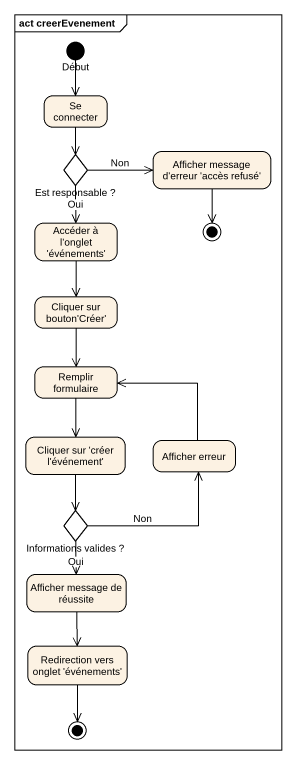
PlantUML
@startuml
mainframe act creerEvenement
hide empty description
state Début <<start>>
state "Se connecter" as Se_connecter
state "Est responsable ?" as Est_responsable <<choice>>
state "Afficher message d'erreur 'accès refusé'" as Afficher_message_d_erreur
state "Accéder à l'onglet 'événements'" as Accéder_à_l_onglet
state final1 <<end>>
state "Cliquer sur bouton'Créer'" as Cliquer_sur_bouton_Créer
state "Remplir formulaire" as Remplir_formulaire
state "Cliquer sur 'créer l'événement'" as Cliquer_sur_créer_l
state "Afficher erreur" as Afficher_erreur
state "Informations valides ?" as Informations_valides <<choice>>
state "Afficher message de réussite" as Afficher_message_de_réussite
state "Redirection vers onglet 'événements'" as Redirection_vers_onglet
state final2 <<end>>
Début --> Se_connecter
Se_connecter --> Est_responsable
Est_responsable -right-> Afficher_message_d_erreur : Non
Est_responsable --> Accéder_à_l_onglet : Oui
Afficher_message_d_erreur --> final1
Accéder_à_l_onglet --> Cliquer_sur_bouton_Créer
Cliquer_sur_bouton_Créer --> Remplir_formulaire
Remplir_formulaire --> Cliquer_sur_créer_l
Cliquer_sur_créer_l --> Informations_valides
Afficher_erreur -up-> Remplir_formulaire
Informations_valides -right-> Afficher_erreur : Non
Informations_valides --> Afficher_message_de_réussite : Oui
Afficher_message_de_réussite --> Redirection_vers_onglet
Redirection_vers_onglet --> final2
@enduml
